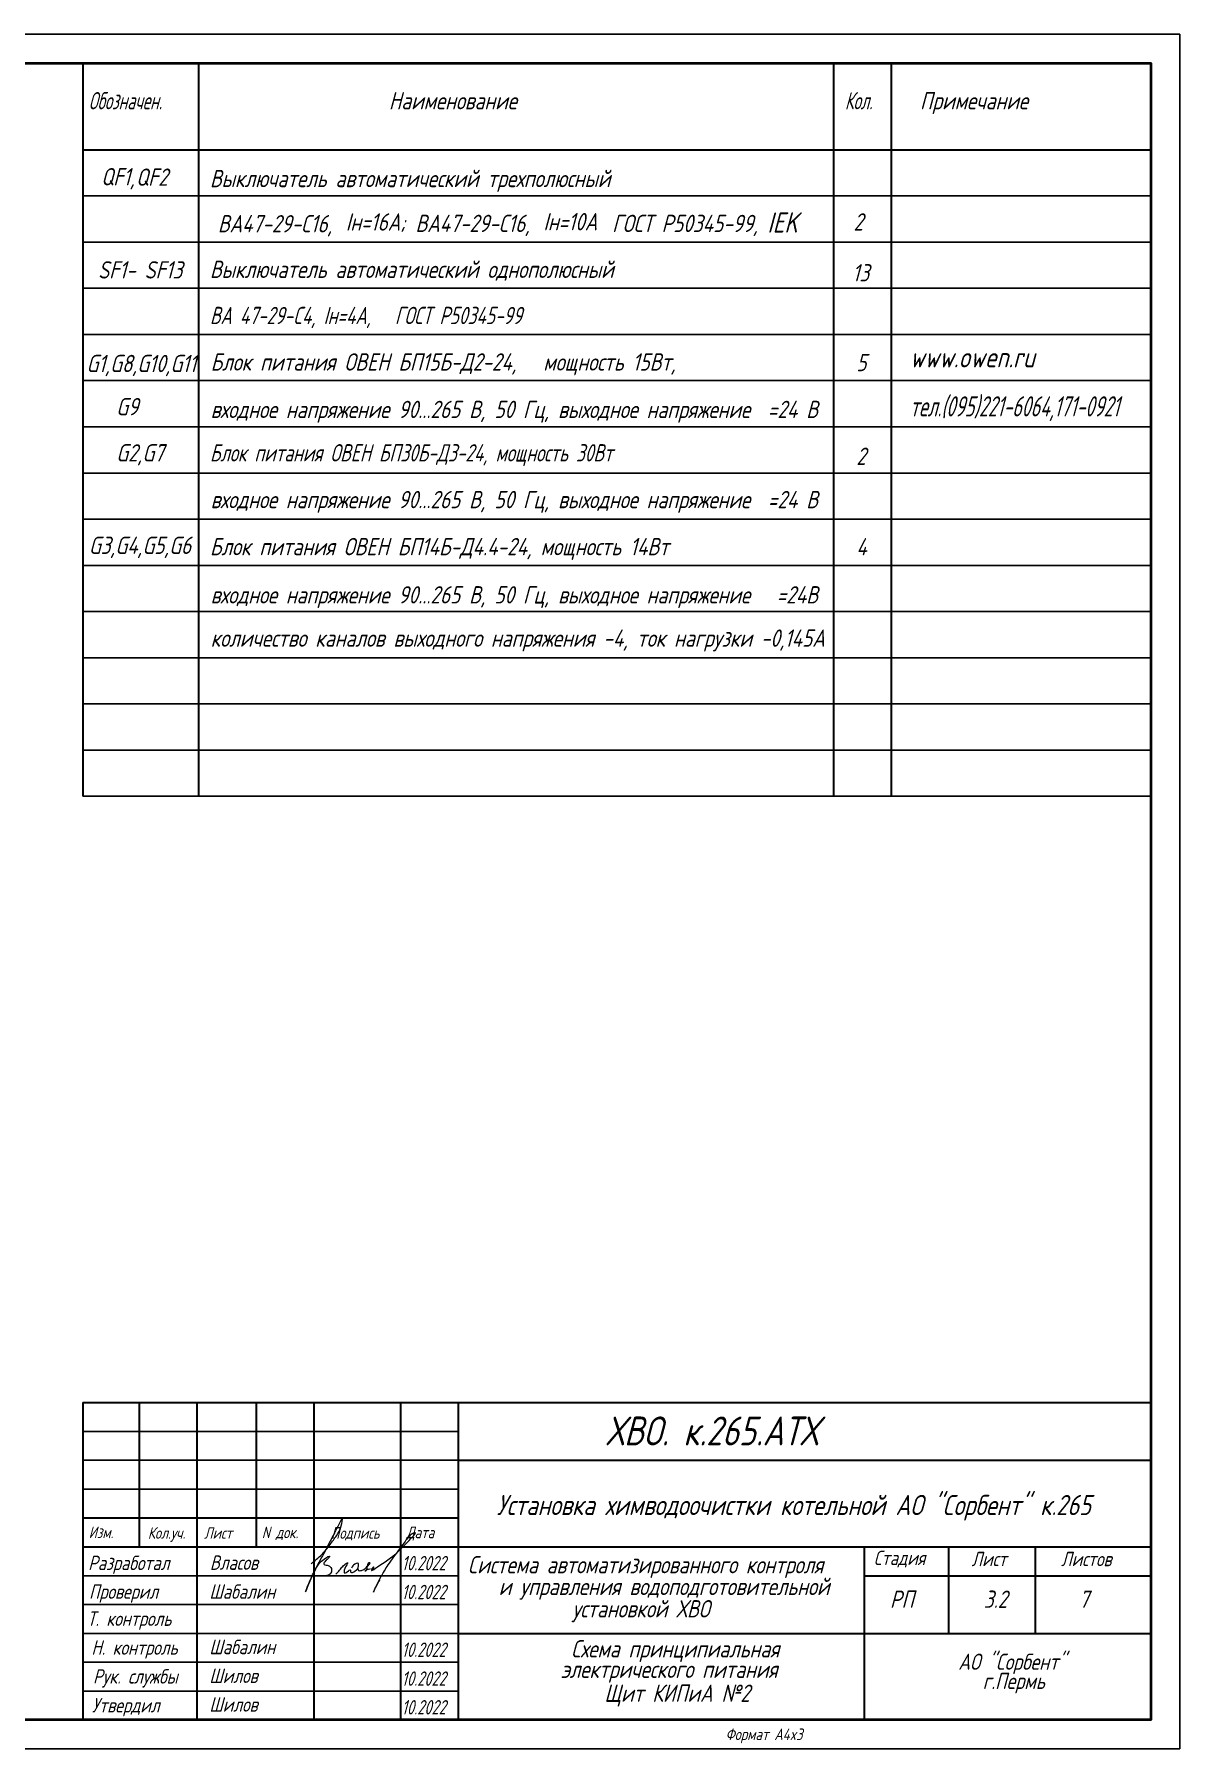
# Model space of a CAD drawing. Header units: millimetres. Extents: x 1 to 588, y 1 to 298.
# Drawn here: x 390 to 588.5, y 0.6 to 297.6 of the extents above; entities that cross this region are included whole.
import ezdxf

# ---------------------------------------------------------------- set-up
doc = ezdxf.new("R2010")
doc.units = ezdxf.units.MM
doc.layers.add('MAIN', color=7, linetype='Continuous', lineweight=50)
doc.layers.add('Текст', color=7, linetype='Continuous', lineweight=50)
doc.layers.add('проводка', color=184, linetype='Continuous')
doc.styles.add('GOST тип А', font='GOST_A.TTF', dxfattribs={"oblique": 15})
doc.styles.get("Standard").update_dxf_attribs({"font": 'GOST_A.TTF', "oblique": 15, "height": 2.5})
doc.styles.add('АСУТП', font='GOST_A.TTF', dxfattribs={"oblique": 15})
doc.styles.add('СТАНДАРТ', font='GOST_A.TTF', dxfattribs={"oblique": 15, "height": 3.5})

# ---------------------------------------------------------------- blocks, each defined once
blk = doc.blocks.new('Власов')
at = {"layer": 'проводка', "lineweight": 18}
for points in [[(-0.58, 2.47), (1.27, 4.07), (2.73, 5.82), (3.82, 7.33), (4.64, 9.02), (4.84, 10.28), (4.04, 8.93), (3.16, 7.2), (1.39, 3.86), (0.52, 2.26), (-1.55, -2.37), (-0.72, -0.35), (0.34, 1.8), (1.73, 3.31), (2.62, 3.78), (2.31, 3.3), (1.91, 2.96), (1.61, 2.44), (2.21, 2.21), (2.85, 1.83), (2.99, 1.4), (2.77, 0.75), (2.36, 0.49), (2.18, 0.43), (2.07, 0.4), (1.98, 0.4)], [(3.73, 0.66), (4.37, 1.39), (4.91, 2.01), (5.22, 2.29), (5.78, 2.66), (5.59, 2.28), (5.16, 1.05), (5.19, 0.9), (5.7, 1.1), (6.25, 1.38), (6.27, 1.2), (6.3, 1.02), (7.02, 1.21), (7.63, 2.13), (7.63, 2.52), (6.76, 2.22), (6.42, 1.7)]]:
    blk.add_spline(points, degree=3, dxfattribs=at)
for points, knots in [([(9.73, 1.6), (9.73, 1.6), (10.28, 1.61), (10.33, 1.73), (10.3, 1.95), (10.1, 1.88), (9.94, 1.44), (9.82, 1.2), (10.65, 1.75), (14.06, 4.01), (14.83, 4.98), (18.2, 8.2), (16.58, 7.61), (15.42, 5.89), (12.84, 2.54), (12.14, 1.35), (11.17, -0.37), (10.2, -2.51), (10.72, -1.41), (10.96, -1), (11.17, -0.6), (11.31, -0.38), (11.4, -0.29)], [5.202172, 5.202172, 5.202172, 5.202172, 5.207482, 5.981017, 6.074049, 6.477149, 7.534813, 8.416864, 10.873297, 16.080912, 19.105162, 21.731982, 23.469351, 25.755203, 29.311429, 34.513333, 38.416271, 38.862024, 39.053994, 43.961574, 49.897464, 51.239132, 51.239132, 51.239132, 51.239132]), ([(7.53, 1.66), (7.5, 1.54), (7.54, 1.28), (8.01, 1.24), (8.83, 1.57), (9.1, 2.08), (9.9, 2.69), (9.43, 2.64), (9.3, 2.52), (9.14, 2.21), (9.04, 1.25), (8.71, 1.13), (8.92, 1.39), (9.3, 1.54), (9.6, 1.6)], [0, 0, 0, 0, 0.614094, 1.118723, 1.807789, 3.045572, 4.744461, 5.191863, 5.576495, 6.389957, 8.441618, 9.345517, 10.182193, 10.758393, 10.758393, 10.758393, 10.758393])]:
    blk.add_open_spline(points, degree=3, knots=knots, dxfattribs=at)

msp = doc.modelspace()

# ---------------------------------------------------------------- linework, layer by layer
for p, q in [((0.73, 297.55), (588.46, 297.55)), ((588.46, 297.55), (588.46, 0.55)), ((588.46, 0.55), (0.73, 0.55))]:
    msp.add_line(p, q)
at = {"color": 0, "linetype": 'ByBlock', "lineweight": 30}
for p, q in [((398.46, 60.52), (398.46, 5.57)), ((533.83, 5.57), (533.83, 35.52)), ((548.46, 20.52), (548.46, 35.52)), ((563.46, 20.52), (563.46, 35.52)), ((533.83, 30.52), (583.46, 30.52))]:
    msp.add_line(p, q, dxfattribs=at)
at = {"color": 0, "linetype": 'Continuous', "lineweight": 30}
for p, q in [((398.46, 60.52), (583.46, 60.52)), ((408.21, 60.52), (408.21, 35.52)), ((418.21, 60.52), (418.21, 5.52)), ((428.46, 60.52), (428.46, 35.52)), ((438.46, 60.52), (438.46, 5.52)), ((453.46, 60.52), (453.46, 5.52)), ((463.46, 60.52), (463.46, 5.52)), ((463.46, 50.52), (583.46, 50.52)), ((398.46, 40.52), (463.46, 40.52)), ((398.46, 35.52), (583.46, 35.52)), ((463.46, 20.52), (583.46, 20.52))]:
    msp.add_line(p, q, dxfattribs=at)
at = {"color": 0, "linetype": 'Continuous'}
for p, q in [((398.46, 55.52), (463.46, 55.52)), ((398.46, 50.52), (463.46, 50.52)), ((398.46, 45.52), (463.46, 45.52)), ((398.46, 30.52), (463.46, 30.52)), ((398.46, 25.52), (463.46, 25.52)), ((398.46, 25.52), (463.46, 25.52)), ((398.46, 20.52), (463.46, 20.52)), ((398.46, 15.52), (463.46, 15.52)), ((398.46, 10.52), (463.46, 10.52))]:
    msp.add_line(p, q, dxfattribs=at)
at = {"layer": 'MAIN', "color": 7, "linetype": 'Continuous', "lineweight": -3}
for p, q in [((0.73, 297.55), (562.7, 297.55)), ((583.46, 292.55), (398.46, 292.55)), ((398.46, 269.55), (583.46, 269.55)), ((398.46, 261.55), (583.46, 261.55)), ((398.46, 253.55), (583.46, 253.55)), ((398.46, 245.55), (583.46, 245.55)), ((398.46, 237.55), (583.46, 237.55)), ((398.46, 229.55), (583.46, 229.55)), ((398.46, 221.55), (583.46, 221.55)), ((398.46, 213.55), (583.46, 213.55)), ((398.46, 205.55), (583.46, 205.55)), ((398.46, 197.55), (583.46, 197.55)), ((398.46, 189.55), (583.46, 189.55)), ((398.46, 181.55), (583.46, 181.55)), ((398.46, 173.55), (583.46, 173.55)), ((398.46, 165.55), (583.46, 165.55))]:
    msp.add_line(p, q, dxfattribs=at)
at = {"layer": 'MAIN', "color": 7, "linetype": 'Continuous', "lineweight": 30}
for p, q in [((398.46, 292.55), (398.46, 165.55)), ((418.46, 292.55), (418.46, 165.55)), ((528.46, 292.55), (528.46, 165.55)), ((538.46, 292.55), (538.46, 165.55)), ((398.46, 277.55), (583.46, 277.55))]:
    msp.add_line(p, q, dxfattribs=at)
at = {"layer": 'MAIN', "color": 7, "linetype": 'Continuous', "lineweight": 40}
msp.add_lwpolyline([(20.73, 5.55), (20.73, 292.55), (583.46, 292.55), (583.46, 5.55)], close=True, dxfattribs=at)

# ---------------------------------------------------------------- block references
at = {"color": 0, "lineweight": 15}
msp.add_blockref('Власов', (438.56, 30.12, -10), dxfattribs=at)

# ---------------------------------------------------------------- texts
at = {"color": 7, "style": 'СТАНДАРТ', "oblique": 15}
for s, height, p in [('ВА47-29-С16,', 3, (421.83, 263.24)), ('Iн=16А;', 3, (444, 263.54)), ('ВА47-29-С16,', 3, (456.06, 263.3)), ('Iн=10А', 3, (478.23, 263.59)), ('  ГОСТ Р50345-99,', 3, (487.06, 263.29)), ('IEK', 3.5, (517.03, 263.2)), ('www.owen.ru', 3.5, (541.7, 239.85))]:
    msp.add_text(s, height=height, dxfattribs=at).set_placement(p)
at = {"color": 7, "style": 'СТАНДАРТ', "oblique": 15, "width": 0.8}
msp.add_text('тел.(095)221-6064,171-0921', height=3.5, dxfattribs=at).set_placement((541.7, 231.35))
at = {"color": 7, "linetype": 'Continuous', "oblique": 15}
for s, height, p in [('ХВО. к.265.АТХ', 5, (489.07, 53.1)), ('Установка химводоочистки котельной АО "Сорбент" к.265', 3.5, (470.15, 41.02)), ('Система автоматизированного контроля', 3, (465.14, 30.93)), ('и управления водоподготовительной', 3, (470.48, 27.16)), ('установкой ХВО', 3, (483.23, 23.29))]:
    msp.add_text(s, height=height, dxfattribs=at).set_placement(p)
at = {"color": 0, "linetype": 'Continuous', "oblique": 15}
for s, height, p in [('Изм.', 2, (399.46, 37.02)), ('N док.', 2, (429.46, 37.02)), ('Дата', 2, (454.46, 37.02)), ('Разработал', 2.5, (399.37, 31.49)), ('Власов', 2.5, (420.46, 31.54)), ('Стадия', 2.5, (535.46, 32.36)), ('Лист', 2.5, (552.39, 32.17)), ('Листов ', 2.5, (567.9, 32.17)), ('Проверил', 2.5, (399.52, 26.52)), ('Шабалин', 2.5, (420.36, 26.52)), ('Т. контроль', 2.5, (399.21, 21.83)), ('Н. контроль', 2.5, (399.93, 16.83)), ('Шабалин', 2.5, (420.36, 16.93)), ('АО "Сорбент"', 2.8, (550.09, 14.22)), ('Рук. службы', 2.5, (400.21, 11.83)), ('Шилов', 2.5, (420.36, 11.94)), ('г.Пермь', 2.8, (554.33, 10.89)), ('Утвердил', 2.5, (400.02, 6.83)), ('Шилов', 2.5, (420.36, 6.97))]:
    msp.add_text(s, height=height, dxfattribs=at).set_placement(p)
at = {"color": 7, "oblique": 15}
for s, p in [('Кол.уч.', (409.71, 36.93)), ('Лист', (419.46, 36.93)), ('Подпись', (441.46, 36.93))]:
    msp.add_text(s, height=2, dxfattribs=at).set_placement(p)
at = {"color": 0, "linetype": 'Continuous', "style": 'АСУТП', "oblique": 15, "width": 0.9}
for p in [(453.67, 31.45), (453.67, 26.45), (453.67, 16.45), (453.67, 11.45), (453.67, 6.48)]:
    msp.add_text('10.2022', height=2.5, dxfattribs=at).set_placement(p)
at = {"linetype": 'Continuous', "style": 'GOST тип А', "oblique": 15}
for s, p in [('Схема принципиальная ', (483.03, 16.36)), ('электрического питания', (481.25, 12.81)), ('Щит КИПиА №2', (488.79, 8.67))]:
    msp.add_text(s, height=3, dxfattribs=at).set_placement(p)
at = {"linetype": 'Continuous', "oblique": 15}
msp.add_text('Формат A4x3', height=2, dxfattribs=at).set_placement((509.78, 2.05))
at = {"layer": 'MAIN', "color": 7, "linetype": 'Continuous', "lineweight": -3, "oblique": 15}
for s, width, p in [('Обозначен.', 0.8, (399.46, 284.55)), ('Кол.', 0.8, (530.46, 284.55)), ('ВА 47-29-C4, Iн=4А,   ГОСТ Р50345-99', 0.9, (420.46, 247.34)), ('Блок питания ОВЕН БП30Б-Д3-24, мощность 30Вт', 0.9, (420.46, 223.55))]:
    msp.add_text(s, height=3, dxfattribs=dict(at, width=width)).set_placement(p)
for s, p in [('Наименование', (451.46, 284.55)), ('Примечание', (543.46, 284.55)), ('QF1,', (401.6, 271.38)), ('QF2', (407.65, 271.31)), ('Выключатель автоматический трехполюсный ', (420.46, 271.07)), ('2', (531.95, 263.55)), ('SF1- SF13', (401.09, 255.24)), ('Выключатель автоматический однополюсный ', (420.46, 255.34)), ('13', (531.75, 254.74)), ('G1,G8,G10,G11', (399.07, 239.02)), ('Блок питания ОВЕН БП15Б-Д2-24,   мощность 15Вт, ', (420.58, 239.29)), ('5', (532.43, 239.19)), ('G9', (404.22, 231.55)), ('входное напряжение 90...265 В, 50 Гц, выходное напряжение  =24 В', (420.58, 231.07)), ('G2,G7', (404.22, 223.55)), ('2', (532.43, 222.96)), ('входное напряжение 90...265 В, 50 Гц, выходное напряжение  =24 В', (420.58, 215.45)), ('G3,G4,G5,G6', (399.49, 207.53)), ('Блок питания ОВЕН БП14Б-Д4.4-24, мощность 14Вт', (420.46, 207.3)), ('4', (532.43, 207.28)), ('входное напряжение 90...265 В, 50 Гц, выходное напряжение   =24В', (420.58, 198.95)), ('количество каналов выходного напряжения -4, ток нагрузки -0,145А', (420.58, 191.45))]:
    msp.add_text(s, height=3, dxfattribs=at).set_placement(p)
at = {"layer": 'Текст', "lineweight": -3, "oblique": 15}
for s, p in [('РП', (538.26, 24.95, 10)), ('3.2', (554.51, 24.95, 10)), ('7', (571.01, 24.95, 10))]:
    msp.add_text(s, height=3, dxfattribs=at).set_placement(p)

doc.saveas('drawing.dxf')
